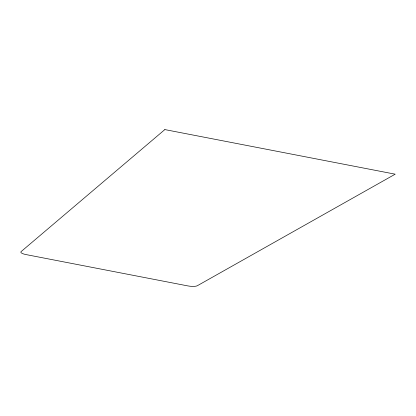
<?xml version="1.0" encoding="UTF-8"?>
<svg xmlns="http://www.w3.org/2000/svg" width="416" height="416" viewBox="0 0 416 416"><rect width="100%" height="100%" fill="white"/><g stroke="black" fill="none" stroke-linecap="round" stroke-linejoin="round"><path stroke-width="0.62" d="M164.85 129.589L21.07 251.628A7.743 1.992 6.6 0 0 26.094 254.597L187.725 285.886A7.743 1.992 6.6 0 0 197.304 285.745L395.2 174.179L164.85 129.589"/></g></svg>
